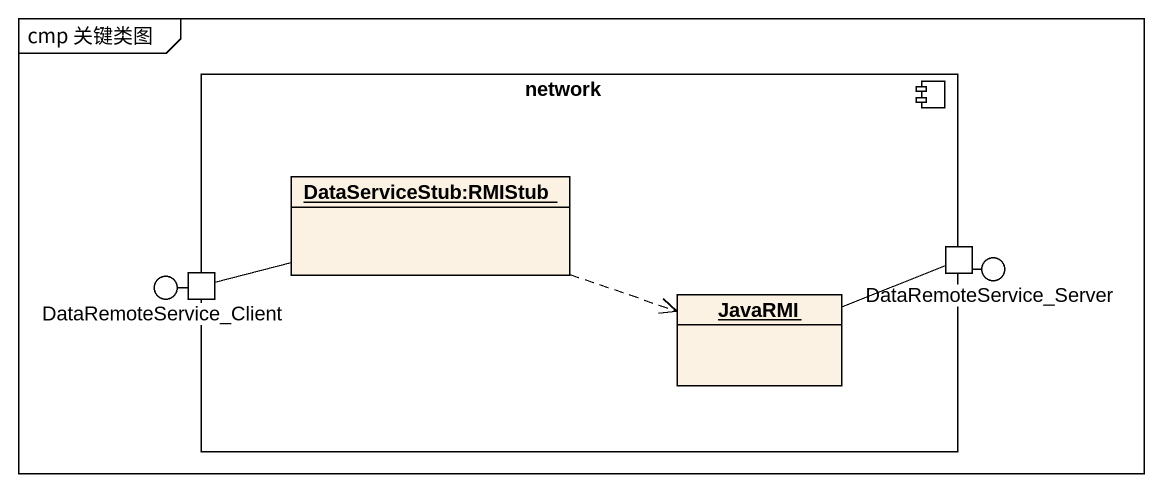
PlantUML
@startuml
mainframe cmp 关键类图
allowmixing
hide circle
hide empty members
component "network" as network_ {
  object "DataServiceStub:RMIStub" as DataServiceStub_RMIStub
  port " " as port1
  port " " as port2
  object JavaRMI
}
() DataRemoteService_Client
() DataRemoteService_Server
network_ -left- DataRemoteService_Client
network_ -right- DataRemoteService_Server
DataServiceStub_RMIStub .right.> JavaRMI
port1 -right- DataServiceStub_RMIStub
port2 -left- JavaRMI
@enduml
